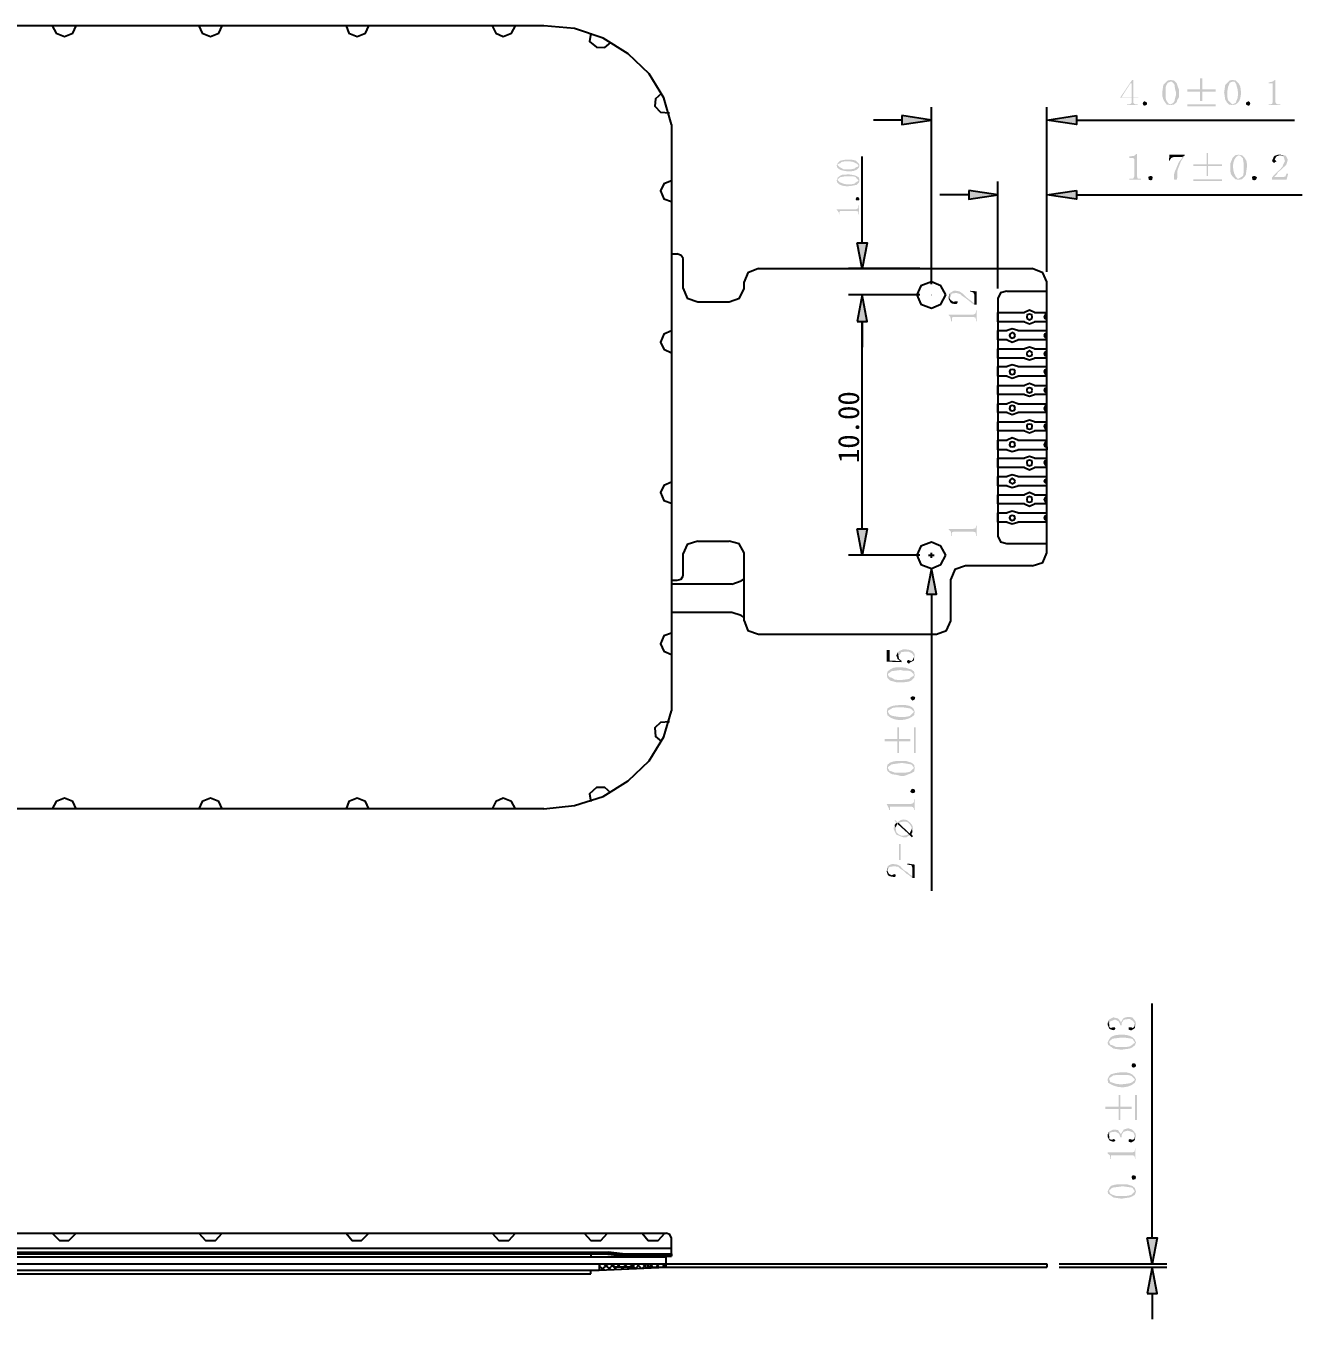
# Model space of a CAD drawing. Header units: millimetres. Extents: x 19 to 191, y 8 to 260.
# Drawn here: x 69.23 to 117.69, y 115.01 to 164.09 of the extents above; entities that cross this region are included whole.
import ezdxf

# ---------------------------------------------------------------- set-up
doc = ezdxf.new("R2010")
doc.units = ezdxf.units.MM
doc.layers.get('0').update_dxf_attribs({"linetype": 'CONTINUOUS'})

msp = doc.modelspace()

# ---------------------------------------------------------------- hatches: boundary and pattern name
for points in [[(111.273167, 162.037889), (111.230833, 162.037889), (110.786333, 161.381722), (110.786333, 161.360556), (111.209667, 161.360556), (111.209667, 161.170056), (111.167333, 161.127722), (111.103833, 161.106556), (111.040333, 161.106556), (111.040333, 161.085389), (111.4425, 161.085389), (111.4425, 161.106556), (111.379, 161.106556), (111.3155, 161.127722), (111.273167, 161.170056), (111.273167, 161.360556), (111.463667, 161.360556), (111.463667, 161.381722), (110.828667, 161.381722), (111.167333, 161.910889), (111.209667, 161.910889)], [(111.273167, 162.037889), (111.209667, 161.910889), (111.209667, 161.381722), (110.828667, 161.381722), (111.273167, 161.381722)], [(112.691333, 162.037889), (112.5855, 162.016722), (112.416167, 161.847389), (112.373833, 161.551056), (112.373833, 161.445222), (112.416167, 161.297056), (112.479667, 161.191222), (112.543167, 161.106556), (112.691333, 161.106556), (112.627833, 161.127722), (112.543167, 161.233556), (112.522, 161.275889), (112.500833, 161.381722), (112.500833, 161.762722), (112.543167, 161.868556), (112.5855, 161.932056), (112.691333, 161.974389), (112.818333, 162.016722)], [(112.818333, 162.016722), (112.691333, 161.974389), (112.733667, 161.974389), (112.8395, 161.868556), (112.8395, 161.847389), (112.860667, 161.699222), (112.903, 161.551056), (112.903, 161.487556), (112.860667, 161.339389), (112.8395, 161.233556), (112.797167, 161.170056), (112.691333, 161.106556), (112.543167, 161.106556), (112.691333, 161.085389), (112.818333, 161.106556), (112.924167, 161.191222), (112.945333, 161.275889), (113.008833, 161.381722), (113.008833, 161.678056), (112.9665, 161.783889), (112.924167, 161.910889)], [(113.897833, 162.101389), (113.813167, 162.101389), (113.813167, 161.678056), (113.326333, 161.678056), (113.326333, 161.593389), (113.813167, 161.593389), (113.813167, 161.233556), (113.897833, 161.233556), (113.897833, 161.593389), (114.405833, 161.593389), (114.405833, 161.678056), (113.897833, 161.678056)], [(115.040833, 162.037889), (114.935, 162.016722), (114.765667, 161.847389), (114.723333, 161.551056), (114.7445, 161.445222), (114.765667, 161.297056), (114.829167, 161.191222), (114.913833, 161.106556), (115.040833, 161.106556), (114.8715, 161.275889), (114.850333, 161.381722), (114.850333, 161.635722), (114.8715, 161.762722), (114.913833, 161.868556), (114.935, 161.932056), (115.040833, 161.974389), (115.167833, 162.016722)], [(115.167833, 162.016722), (115.040833, 161.974389), (115.1255, 161.974389), (115.189, 161.868556), (115.189, 161.847389), (115.231333, 161.699222), (115.2525, 161.551056), (115.2525, 161.487556), (115.231333, 161.339389), (115.189, 161.233556), (115.167833, 161.170056), (115.040833, 161.106556), (114.913833, 161.106556), (115.040833, 161.085389), (115.153651, 161.107097), (115.238791, 161.162482), (115.299267, 161.244077), (115.338093, 161.344416), (115.358282, 161.456033), (115.362848, 161.571462), (115.354805, 161.683236), (115.337167, 161.783889), (115.273667, 161.910889)], [(116.670667, 162.037889), (116.6495, 162.037889), (116.564833, 161.974389), (116.459, 161.953222), (116.416667, 161.953222), (116.416667, 161.910889), (116.564833, 161.910889), (116.564833, 161.191222), (116.543667, 161.127722), (116.459, 161.106556), (116.416667, 161.106556), (116.416667, 161.085389), (116.861167, 161.085389), (116.861167, 161.106556), (116.7765, 161.106556), (116.713, 161.127722), (116.670667, 161.191222)], [(111.6965, 161.064222), (111.654167, 161.085389), (111.633, 161.148889), (111.654167, 161.191222), (111.6965, 161.233556), (111.781167, 161.191222), (111.802333, 161.148889), (111.781167, 161.085389)], [(113.326333, 161.043056), (114.405833, 161.043056), (114.405833, 161.106553), (113.326333, 161.106553)], [(115.654667, 161.064222), (115.57, 161.085389), (115.548833, 161.148889), (115.57, 161.191222), (115.654667, 161.233556), (115.697, 161.191222), (115.718167, 161.148889), (115.697, 161.085389)], [(102.489, 160.683222), (102.489, 160.344556), (103.610833, 160.513889)], [(109.114167, 160.683222), (109.114167, 160.344556), (107.992333, 160.513889)], [(107.992333, 160.492722), (108.01351, 160.492722), (108.01351, 160.513899), (107.992333, 160.513899)], [(111.421333, 159.222722), (111.379, 159.222722), (111.3155, 159.159222), (111.167333, 159.138056), (111.125, 159.138056), (111.125, 159.074556), (111.273167, 159.074556), (111.3155, 159.032222), (111.3155, 158.376056), (111.273167, 158.291389), (111.125, 158.291389), (111.125, 158.249056), (111.5695, 158.249056), (111.5695, 158.291389), (111.4425, 158.291389), (111.421333, 158.376056)], [(113.2205, 159.201556), (112.649, 159.201556), (112.627833, 158.968722), (112.649, 158.968722), (112.7125, 159.074556), (112.818333, 159.116889), (113.135833, 159.116889), (113.2205, 159.159222)], [(113.2205, 159.159222), (113.135833, 159.116889), (113.114667, 159.053389), (113.008833, 158.926389), (112.945333, 158.778222), (112.903, 158.672389), (112.860667, 158.587722), (112.818333, 158.439556), (112.818333, 158.270222), (112.860667, 158.249056), (112.924167, 158.249056), (112.945333, 158.333722), (112.943454, 158.448219), (112.945383, 158.529563), (112.951752, 158.588559), (112.963193, 158.636009), (112.980339, 158.682714), (113.003823, 158.739477), (113.034277, 158.817102), (113.072333, 158.926389), (113.135833, 159.032222)], [(114.1095, 159.265056), (114.067167, 159.265056), (114.067167, 158.841722), (113.559167, 158.841722), (113.559167, 158.778222), (114.067167, 158.778222), (114.067167, 158.397222), (114.1095, 158.397222), (114.1095, 158.778222), (114.638667, 158.778222), (114.638667, 158.841722), (114.1095, 158.841722)], [(115.273667, 159.201556), (115.146667, 159.180389), (115.040833, 159.074556), (115.019667, 159.011056), (114.956167, 158.862889), (114.956167, 158.608889), (114.977333, 158.481889), (115.040833, 158.376056), (115.146667, 158.270222), (115.273667, 158.291389), (115.231333, 158.291389), (115.15917, 158.380318), (115.10554, 158.494291), (115.072242, 158.623958), (115.061074, 158.759966), (115.073834, 158.892965), (115.11232, 159.013602), (115.178332, 159.112527), (115.273667, 159.180389), (115.400667, 159.180389)], [(115.400667, 159.180389), (115.273667, 159.180389), (115.337167, 159.159222), (115.443, 159.053389), (115.443, 159.011056), (115.464167, 158.884056), (115.464167, 158.524222), (115.443, 158.397222), (115.3795, 158.354889), (115.273667, 158.291389), (115.146667, 158.270222), (115.273667, 158.249056), (115.400667, 158.270222), (115.5065, 158.376056), (115.548833, 158.439556), (115.57, 158.587722), (115.591167, 158.735889), (115.591167, 158.841722), (115.57, 158.968722), (115.5065, 159.074556)], [(116.84, 159.201556), (116.7765, 159.201556), (116.6495, 159.159222), (116.607167, 159.116889), (116.543667, 158.968722), (116.564833, 158.926389), (116.628333, 158.884056), (116.670667, 158.926389), (116.713, 158.947556), (116.670667, 158.989889), (116.6495, 159.032222), (116.713, 159.138056), (116.84, 159.180389), (116.988167, 159.180389)], [(116.988167, 159.180389), (116.84, 159.180389), (116.861167, 159.180389), (116.967, 159.138056), (116.988167, 159.116889), (117.0305, 158.968722), (117.0305, 158.947556), (116.967, 158.820556), (116.945833, 158.757056), (116.84, 158.630056), (116.734167, 158.545389), (116.628333, 158.439556), (116.543667, 158.333722), (116.607167, 158.354889), (116.628333, 158.354889), (116.734167, 158.460722), (116.755333, 158.524222), (116.861167, 158.608889), (116.988167, 158.735889), (117.0305, 158.757056), (117.094, 158.841722), (117.136333, 158.989889), (117.136333, 159.032222), (117.072833, 159.159222)], [(100.0125, 158.799389), (100.033667, 158.714722), (100.1395, 158.630056), (100.203, 158.608889), (100.308833, 158.587722), (100.435833, 158.566556), (100.541667, 158.566556), (100.668667, 158.587722), (100.7745, 158.630056), (100.859167, 158.714722), (100.838, 158.799389), (100.838, 158.757056), (100.732167, 158.714722), (100.689833, 158.672389), (100.584, 158.651222), (100.2665, 158.651222), (100.160667, 158.714722), (100.118333, 158.735889), (100.054833, 158.799389), (100.054833, 158.884056)], [(100.054833, 158.884056), (100.054833, 158.799389), (100.054833, 158.841722), (100.160667, 158.884056), (100.203, 158.926389), (100.308833, 158.947556), (100.5205, 158.947556), (100.6475, 158.926389), (100.7745, 158.862889), (100.838, 158.799389), (100.859167, 158.714722), (100.880333, 158.799389), (100.859167, 158.862889), (100.753333, 158.968722), (100.689833, 158.989889), (100.584, 159.011056), (100.351167, 159.011056), (100.224167, 158.989889), (100.1395, 158.968722)], [(100.0125, 158.227889), (100.033667, 158.143222), (100.111382, 158.079507), (100.197394, 158.037124), (100.289682, 158.012998), (100.386224, 158.004051), (100.484998, 158.00721), (100.583983, 158.019397), (100.681158, 158.037538), (100.7745, 158.058556), (100.859167, 158.143222), (100.838, 158.227889), (100.838, 158.206722), (100.732167, 158.143222), (100.689833, 158.100889), (100.584, 158.079722), (100.372333, 158.079722), (100.2665, 158.100889), (100.160667, 158.143222), (100.118333, 158.164389), (100.054833, 158.227889), (100.054833, 158.333722)], [(100.054833, 158.333722), (100.054833, 158.227889), (100.054833, 158.270222), (100.160667, 158.354889), (100.203, 158.354889), (100.308833, 158.376056), (100.6475, 158.376056), (100.732167, 158.354889), (100.7745, 158.291389), (100.838, 158.227889), (100.859167, 158.143222), (100.880333, 158.227889), (100.859167, 158.333722), (100.753333, 158.397222), (100.689833, 158.418389), (100.584, 158.439556), (100.435833, 158.460722), (100.351167, 158.439556), (100.224167, 158.439556), (100.1395, 158.397222)], [(111.9505, 158.227889), (111.865833, 158.249056), (111.844667, 158.333722), (111.865833, 158.376056), (111.9505, 158.397222), (111.992833, 158.376056), (112.014, 158.333722), (111.992833, 158.249056)], [(113.559167, 158.206722), (114.638667, 158.206722), (114.638667, 158.27022), (113.559167, 158.27022)], [(115.866333, 158.227889), (115.802833, 158.249056), (115.781667, 158.333722), (115.802833, 158.376056), (115.866333, 158.397222), (115.929833, 158.376056), (115.972167, 158.333722), (115.929833, 158.249056)], [(117.1575, 158.481889), (117.094, 158.481889), (117.051667, 158.376056), (116.967, 158.354889), (116.607167, 158.354889), (116.543667, 158.333722), (116.543667, 158.249056), (117.094, 158.249056)], [(100.880333, 157.508222), (100.859167, 157.465889), (100.753333, 157.465889), (100.732167, 157.508222), (100.753333, 157.571722), (100.795667, 157.592889), (100.859167, 157.571722)], [(105.029, 157.846889), (105.029, 157.508222), (106.129667, 157.677556)], [(109.114167, 157.846889), (109.114167, 157.508222), (107.992333, 157.677556)], [(107.992333, 157.656389), (108.01351, 157.656389), (108.01351, 157.677555), (107.992333, 157.677555)], [(100.0125, 157.127222), (100.0125, 157.106056), (100.054833, 157.063722), (100.097167, 157.000222), (100.097167, 156.936722), (100.118333, 156.936722), (100.118333, 157.021389), (100.1395, 157.063722), (100.753333, 157.063722), (100.838, 157.042556), (100.838, 156.936722), (100.859167, 156.936722), (100.859167, 157.275389), (100.838, 157.275389), (100.838, 157.169556), (100.753333, 157.127222)], [(100.795667, 155.857222), (101.176667, 155.857222), (100.986167, 154.883556)], [(103.610833, 154.862389), (103.631999, 154.862389), (103.631999, 154.883555), (103.610833, 154.883555)], [(107.992333, 154.354389), (108.01351, 154.354389), (108.01351, 154.375555), (107.992333, 154.375555)], [(107.992333, 154.354389), (108.01351, 154.354389), (108.01351, 154.375555), (107.992333, 154.375555)], [(107.992333, 154.354389), (108.01351, 154.354389), (108.01351, 154.375555), (107.992333, 154.375555)], [(100.795667, 152.872722), (101.176667, 152.872722), (100.986167, 153.888722)], [(100.795667, 152.872722), (101.176667, 152.872722), (100.986167, 153.888722)], [(100.986167, 153.867556), (101.007333, 153.867556), (101.007333, 153.888732), (100.986167, 153.888732)], [(100.986167, 153.867556), (101.007333, 153.867556), (101.007333, 153.888732), (100.986167, 153.888732)], [(103.610833, 153.867556), (103.631999, 153.867556), (103.631999, 153.888732), (103.610833, 153.888732)], [(103.610833, 153.867556), (103.631999, 153.867556), (103.631999, 153.888732), (103.610833, 153.888732)], [(103.610833, 153.867556), (103.631999, 153.867556), (103.631999, 153.888732), (103.610833, 153.888732)], [(104.267, 153.782889), (104.267, 153.719389), (104.3305, 153.592389), (104.394, 153.550056), (104.542167, 153.528889), (104.5845, 153.550056), (104.605667, 153.592389), (104.605667, 153.634722), (104.499833, 153.634722), (104.4575, 153.613556), (104.351667, 153.677056), (104.288167, 153.761722), (104.288167, 153.931056)], [(104.288167, 153.931056), (104.288167, 153.761722), (104.3305, 153.782889), (104.372833, 153.909889), (104.394, 153.931056), (104.542167, 153.952222), (104.563333, 153.952222), (104.7115, 153.909889), (104.775, 153.846389), (104.902, 153.761722), (105.113667, 153.592389), (105.134833, 153.571222), (105.240667, 153.507722), (105.240667, 153.571222), (105.2195, 153.571222), (105.0925, 153.677056), (105.029, 153.719389), (104.923167, 153.804056), (104.796167, 153.931056), (104.669167, 154.015722), (104.542167, 154.036889), (104.4575, 154.036889), (104.351667, 153.973389)], [(105.071333, 154.036889), (105.071333, 154.015722), (105.198333, 153.973389), (105.240667, 153.888722), (105.240667, 153.507722), (105.325333, 153.507722), (105.325333, 154.015722)], [(106.129667, 153.719389), (106.150833, 153.719389), (106.150833, 153.740555), (106.129667, 153.740555)], [(104.267, 153.126722), (104.267, 153.105556), (104.3305, 153.042056), (104.351667, 152.936222), (104.351667, 152.872722), (104.394, 152.872722), (104.394, 153.020889), (104.4575, 153.042056), (105.198333, 153.042056), (105.283, 153.020889), (105.304167, 152.936222), (105.304167, 152.872722), (105.325333, 152.872722), (105.325333, 153.296056), (105.304167, 153.296056), (105.304167, 153.232556), (105.283, 153.169056), (105.198333, 153.126722)], [(100.795667, 144.998722), (101.176667, 144.998722), (100.986167, 144.003889)], [(104.267, 144.998722), (104.267, 144.977556), (104.351667, 144.892889), (104.372833, 144.787056), (104.372833, 144.723556), (104.394, 144.723556), (104.394, 144.871722), (104.4575, 144.892889), (105.198333, 144.892889), (105.283, 144.871722), (105.304167, 144.787056), (105.304167, 144.723556), (105.325333, 144.723556), (105.325333, 145.125722), (105.304167, 145.125722), (105.304167, 145.083389), (105.283, 145.019889), (105.198333, 144.998722)], [(103.610833, 144.469556), (103.631999, 144.469556), (103.631999, 144.490722), (103.610833, 144.490722)], [(103.610833, 143.982722), (103.631999, 143.982722), (103.631999, 144.003888), (103.610833, 144.003888)], [(103.420333, 142.522222), (103.801333, 142.522222), (103.610833, 143.495889)], [(103.610833, 143.474722), (103.631999, 143.474722), (103.631999, 143.495888), (103.610833, 143.495888)], [(101.9175, 140.405556), (101.9175, 139.961056), (102.467833, 139.939889), (102.4255, 139.982222), (102.023333, 140.003389), (102.023333, 140.405556)], [(102.340833, 140.320889), (102.362, 140.172722), (102.362, 140.193889), (102.446667, 140.278556), (102.467833, 140.320889), (102.637167, 140.342056), (102.743, 140.342056), (102.87, 140.278556), (102.891167, 140.257389), (102.954667, 140.151556), (102.954667, 140.024556), (102.975833, 140.151556), (102.975833, 140.257389), (102.891167, 140.363222), (102.785333, 140.405556), (102.637167, 140.426722), (102.531333, 140.426722), (102.383167, 140.363222)], [(102.277333, 140.193889), (102.319667, 140.088056), (102.319667, 140.066889), (102.4255, 139.982222), (102.467833, 139.939889), (102.489, 139.982222), (102.383167, 140.066889), (102.362, 140.172722), (102.340833, 140.320889)], [(102.6795, 139.961056), (102.700667, 139.918722), (102.764167, 139.876389), (102.785333, 139.918722), (102.912333, 139.982222), (102.954667, 140.024556), (102.954667, 140.151556), (102.912333, 140.045722), (102.848833, 139.982222), (102.785333, 140.003389), (102.743, 140.024556), (102.700667, 140.003389)], [(101.9175, 139.453056), (101.938667, 139.347222), (102.0445, 139.241389), (102.129167, 139.220222), (102.277333, 139.177889), (102.573667, 139.177889), (102.743, 139.199056), (102.848833, 139.241389), (102.954667, 139.347222), (102.954667, 139.453056), (102.912333, 139.410722), (102.8065, 139.347222), (102.764167, 139.304889), (102.637167, 139.283722), (102.446667, 139.262556), (102.362, 139.262556), (102.213833, 139.283722), (102.108, 139.347222), (102.023333, 139.368389), (101.959833, 139.453056), (101.938667, 139.580056)], [(101.938667, 139.580056), (101.959833, 139.453056), (101.959833, 139.495389), (102.108, 139.601222), (102.129167, 139.601222), (102.277333, 139.622389), (102.446667, 139.643556), (102.531333, 139.622389), (102.6795, 139.622389), (102.8065, 139.601222), (102.87, 139.558889), (102.954667, 139.453056), (102.954667, 139.347222), (102.975833, 139.453056), (102.954667, 139.580056), (102.848833, 139.664722), (102.764167, 139.685889), (102.637167, 139.728222), (102.446667, 139.749389), (102.319667, 139.749389), (102.1715, 139.728222), (102.0445, 139.664722)], [(102.997, 138.585222), (102.975833, 138.521722), (102.891167, 138.479389), (102.848833, 138.521722), (102.8065, 138.585222), (102.848833, 138.627556), (102.891167, 138.648722), (102.975833, 138.627556)], [(101.9175, 138.056056), (101.938667, 137.929056), (102.043311, 137.845683), (102.16682, 137.78747), (102.302955, 137.753748), (102.445476, 137.743847), (102.588146, 137.757097), (102.724727, 137.792828), (102.84898, 137.850371), (102.954667, 137.929056), (102.954667, 138.056056), (102.8065, 137.907889), (102.764167, 137.886722), (102.637167, 137.865556), (102.362, 137.865556), (102.213833, 137.886722), (102.108, 137.907889), (102.023333, 137.950222), (101.959833, 138.056056), (101.938667, 138.183056)], [(101.938667, 138.183056), (101.959833, 138.056056), (101.959833, 138.098389), (102.108, 138.183056), (102.129167, 138.204222), (102.277333, 138.225389), (102.531333, 138.225389), (102.6795, 138.204222), (102.8065, 138.183056), (102.87, 138.140722), (102.954667, 138.056056), (102.954667, 137.929056), (102.975833, 138.056056), (102.939463, 138.164481), (102.865783, 138.23918), (102.76428, 138.285685), (102.644443, 138.309526), (102.515758, 138.316236), (102.387714, 138.311345), (102.269799, 138.300386), (102.1715, 138.288889), (102.0445, 138.246556)], [(101.832833, 137.018889), (101.832833, 136.934222), (102.319667, 136.934222), (102.319667, 136.489722), (102.383167, 136.489722), (102.383167, 136.934222), (102.8065, 136.934222), (102.8065, 137.018889), (102.383167, 137.018889), (102.383167, 137.463389), (102.319667, 137.463389), (102.319667, 137.018889)], [(102.954667, 136.489722), (103.018175, 136.489722), (103.018175, 137.463392), (102.954667, 137.463392)], [(101.9175, 135.918222), (101.938667, 135.812389), (102.0445, 135.727722), (102.129167, 135.685389), (102.277333, 135.664222), (102.446667, 135.621889), (102.573667, 135.621889), (102.743, 135.685389), (102.848833, 135.727722), (102.954667, 135.791222), (102.954667, 135.918222), (102.912333, 135.897056), (102.8065, 135.791222), (102.764167, 135.770056), (102.637167, 135.748889), (102.213833, 135.748889), (102.108, 135.791222), (102.023333, 135.812389), (101.959833, 135.918222), (101.938667, 136.045222)], [(101.938667, 136.045222), (101.959833, 135.918222), (101.959833, 135.960556), (102.108, 136.066389), (102.129167, 136.066389), (102.277333, 136.087556), (102.446667, 136.108722), (102.531333, 136.108722), (102.6795, 136.087556), (102.8065, 136.066389), (102.87, 136.045222), (102.954667, 135.918222), (102.954667, 135.791222), (102.975833, 135.918222), (102.954667, 136.045222), (102.848833, 136.129889), (102.764167, 136.151056), (102.637167, 136.193389), (102.319667, 136.193389), (102.1715, 136.172222), (102.0445, 136.129889)], [(102.997, 135.029222), (102.975833, 134.986889), (102.891167, 134.965722), (102.848833, 134.986889), (102.8065, 135.029222), (102.848833, 135.113889), (102.891167, 135.135056), (102.975833, 135.113889)], [(101.9175, 134.563556), (101.9175, 134.542389), (101.959833, 134.457722), (102.002167, 134.373056), (102.002167, 134.330722), (102.0445, 134.330722), (102.0445, 134.457722), (102.848833, 134.457722), (102.912333, 134.436556), (102.954667, 134.373056), (102.954667, 134.330722), (102.975833, 134.330722), (102.975833, 134.732889), (102.954667, 134.732889), (102.954667, 134.648222), (102.912333, 134.584722), (102.848833, 134.563556)], [(102.1715, 133.632222), (102.213833, 133.526389), (102.277333, 133.399389), (102.4255, 133.335889), (102.5525, 133.293556), (102.658333, 133.293556), (102.785333, 133.378222), (102.743, 133.420556), (102.6795, 133.378222), (102.5525, 133.357056), (102.467833, 133.357056), (102.340833, 133.420556), (102.277333, 133.484056), (102.256167, 133.632222), (102.213833, 133.759222)], [(102.213833, 133.928556), (102.277333, 133.843889), (102.319667, 133.801556), (102.362, 133.843889), (102.457637, 133.870591), (102.54104, 133.886321), (102.613737, 133.888971), (102.677251, 133.876433), (102.733109, 133.846597), (102.782836, 133.797355), (102.827958, 133.7266), (102.87, 133.632222), (102.891167, 133.484056), (102.912333, 133.632222), (102.891167, 133.738056), (102.8065, 133.843889), (102.6795, 133.949722), (102.5525, 133.970889), (102.446667, 133.949722), (102.319667, 133.865056), (102.235, 133.949722)], [(102.213833, 133.759222), (102.256167, 133.632222), (102.256167, 133.674556), (102.319667, 133.801556), (102.277333, 133.843889)], [(102.319667, 133.801556), (102.743, 133.420556), (102.785333, 133.378222), (102.848833, 133.420556), (102.891167, 133.484056), (102.87, 133.632222), (102.848833, 133.568722), (102.785333, 133.441722), (102.362, 133.843889)], [(102.383167, 132.425722), (102.446664, 132.425722), (102.446664, 133.039552), (102.383167, 133.039552)], [(102.785333, 133.378222), (102.87, 133.293556), (102.912333, 133.335889), (102.848833, 133.420556)], [(101.9175, 132.023556), (101.9175, 131.981222), (101.959833, 131.854222), (102.0445, 131.811889), (102.1715, 131.790722), (102.235, 131.790722), (102.256167, 131.854222), (102.256167, 131.875389), (102.213833, 131.896556), (102.150333, 131.875389), (102.108, 131.854222), (102.002167, 131.896556), (101.938667, 132.023556), (101.938667, 132.171722)], [(101.938667, 132.171722), (101.938667, 132.023556), (101.938667, 132.044722), (102.023333, 132.171722), (102.0445, 132.171722), (102.1715, 132.192889), (102.213833, 132.192889), (102.362, 132.171722), (102.4255, 132.108222), (102.5525, 132.023556), (102.658333, 131.917722), (102.764167, 131.854222), (102.785333, 131.833056), (102.891167, 131.748389), (102.891167, 131.811889), (102.87, 131.833056), (102.743, 131.917722), (102.6795, 131.981222), (102.573667, 132.044722), (102.446667, 132.171722), (102.446667, 132.192889), (102.319667, 132.256389), (102.1715, 132.277556), (102.108, 132.277556), (102.002167, 132.235222)], [(102.700667, 132.298722), (102.700667, 132.256389), (102.848833, 132.235222), (102.891167, 132.129389), (102.891167, 131.748389), (102.975833, 131.748389), (102.975833, 132.256389)], [(110.2995, 126.202722), (110.2995, 126.181556), (110.363, 126.033389), (110.384167, 126.012222), (110.511167, 125.969889), (110.574667, 125.991056), (110.595833, 126.033389), (110.574667, 126.075722), (110.49, 126.075722), (110.4265, 126.054556), (110.363, 126.096889), (110.363, 126.181556), (110.320667, 126.329722)], [(110.320667, 126.329722), (110.363, 126.181556), (110.363, 126.202722), (110.405333, 126.308556), (110.574667, 126.372056), (110.595833, 126.372056), (110.722833, 126.308556), (110.744, 126.266222), (110.786333, 126.160389), (110.828667, 126.160389), (110.828667, 126.245056), (110.892167, 126.329722), (110.913333, 126.372056), (111.0615, 126.393222), (111.146167, 126.393222), (111.252, 126.329722), (111.273167, 126.308556), (111.336667, 126.202722), (111.336667, 126.054556), (111.379, 126.202722), (111.357833, 126.308556), (111.273167, 126.414389), (111.230833, 126.456722), (111.103833, 126.477889), (111.0615, 126.477889), (110.913333, 126.435556), (110.892167, 126.414389), (110.8075, 126.266222), (110.786333, 126.308556), (110.701667, 126.414389), (110.532333, 126.456722), (110.511167, 126.456722), (110.384167, 126.393222)], [(111.103833, 126.033389), (111.103833, 125.991056), (111.167333, 125.969889), (111.209667, 125.969889), (111.3155, 126.033389), (111.336667, 126.054556), (111.336667, 126.202722), (111.3155, 126.096889), (111.252, 126.054556), (111.209667, 126.075722), (111.103833, 126.075722)], [(110.363, 125.631222), (110.363, 125.504222), (110.363, 125.546556), (110.49, 125.652389), (110.511167, 125.652389), (110.6805, 125.673556), (110.828667, 125.694722), (110.913333, 125.694722), (111.209667, 125.652389), (111.252, 125.631222), (111.336667, 125.504222), (111.336667, 125.398389), (111.379, 125.504222), (111.332603, 125.6137), (111.257788, 125.694507), (111.161029, 125.750254), (111.0488, 125.784548), (110.927575, 125.801), (110.803829, 125.803218), (110.684035, 125.794811), (110.574667, 125.779389), (110.4265, 125.715889)], [(110.2995, 125.504222), (110.320667, 125.419556), (110.468833, 125.313722), (110.532333, 125.271389), (110.828667, 125.229056), (110.955667, 125.250222), (111.125, 125.271389), (111.230833, 125.313722), (111.336667, 125.398389), (111.336667, 125.504222), (111.3155, 125.483056), (111.209667, 125.398389), (111.146167, 125.356056), (111.019167, 125.334889), (110.617, 125.334889), (110.49, 125.398389), (110.405333, 125.419556), (110.363, 125.504222), (110.363, 125.631222)], [(111.379, 124.636389), (111.357833, 124.572889), (111.273167, 124.551722), (111.230833, 124.572889), (111.209667, 124.636389), (111.230833, 124.699889), (111.273167, 124.721056), (111.357833, 124.699889)], [(110.2995, 124.107222), (110.320667, 123.980222), (110.436713, 123.909669), (110.563306, 123.855802), (110.696737, 123.820356), (110.833297, 123.805068), (110.969278, 123.811674), (111.100973, 123.841911), (111.224671, 123.897515), (111.336667, 123.980222), (111.336667, 124.107222), (111.3155, 124.064889), (111.209667, 123.980222), (111.146167, 123.959056), (111.019167, 123.937889), (110.828667, 123.916722), (110.786333, 123.916722), (110.617, 123.937889), (110.49, 123.980222), (110.405333, 124.001389), (110.363, 124.107222), (110.363, 124.234222)], [(110.363, 124.234222), (110.363, 124.107222), (110.363, 124.149556), (110.49, 124.234222), (110.511167, 124.255389), (110.6805, 124.276556), (111.0615, 124.276556), (111.209667, 124.234222), (111.336667, 124.107222), (111.336667, 123.980222), (111.379, 124.107222), (111.321736, 124.212884), (111.241764, 124.288611), (111.144255, 124.338433), (111.03438, 124.366382), (110.917312, 124.376487), (110.798223, 124.372781), (110.682284, 124.359294), (110.574667, 124.340056), (110.4265, 124.297722)], [(110.214833, 123.070056), (110.214833, 122.985389), (110.722833, 122.985389), (110.722833, 122.562056), (110.786333, 122.562056), (110.786333, 122.985389), (111.209667, 122.985389), (111.209667, 123.070056), (110.786333, 123.070056), (110.786333, 123.514556), (110.722833, 123.514556), (110.722833, 123.070056)], [(111.336667, 122.562056), (111.42133, 122.562056), (111.42133, 123.514559), (111.336667, 123.514559)], [(110.320667, 122.096389), (110.363, 121.948222), (110.363, 121.969389), (110.405333, 122.096389), (110.574667, 122.117556), (110.595833, 122.117556), (110.722833, 122.054056), (110.744, 122.032889), (110.786333, 121.905889), (110.828667, 121.905889), (110.828667, 121.990556), (110.892167, 122.096389), (110.913333, 122.117556), (111.0615, 122.159889), (111.146167, 122.138722), (111.252, 122.096389), (111.273167, 122.096389), (111.336667, 121.948222), (111.336667, 121.821222), (111.379, 121.948222), (111.357833, 122.054056), (111.273167, 122.159889), (111.230833, 122.202222), (111.103833, 122.244556), (111.0615, 122.244556), (110.913333, 122.202222), (110.892167, 122.159889), (110.8075, 122.032889), (110.786333, 122.054056), (110.701667, 122.159889), (110.701667, 122.181056), (110.532333, 122.202222), (110.511167, 122.202222), (110.384167, 122.138722)], [(110.2995, 121.969389), (110.2995, 121.927056), (110.363, 121.800056), (110.384167, 121.778889), (110.511167, 121.736556), (110.574667, 121.757722), (110.595833, 121.778889), (110.574667, 121.821222), (110.532333, 121.842389), (110.49, 121.821222), (110.4265, 121.821222), (110.363, 121.842389), (110.363, 121.948222), (110.320667, 122.096389)], [(111.103833, 121.778889), (111.103833, 121.736556), (111.167333, 121.715389), (111.209667, 121.715389), (111.3155, 121.778889), (111.336667, 121.821222), (111.336667, 121.948222), (111.3155, 121.842389), (111.252, 121.821222), (111.209667, 121.821222), (111.146167, 121.842389), (111.103833, 121.821222)], [(110.2995, 121.334389), (110.2995, 121.292056), (110.384167, 121.228556), (110.405333, 121.143889), (110.405333, 121.080389), (110.4265, 121.080389), (110.4265, 121.228556), (111.230833, 121.228556), (111.3155, 121.207389), (111.336667, 121.143889), (111.336667, 121.080389), (111.357833, 121.080389), (111.357833, 121.482556), (111.336667, 121.482556), (111.336667, 121.419056), (111.3155, 121.355556), (111.230833, 121.334389)], [(111.379, 120.403056), (111.357833, 120.318389), (111.273167, 120.297222), (111.230833, 120.318389), (111.209667, 120.403056), (111.230833, 120.445389), (111.273167, 120.466556), (111.357833, 120.445389)], [(110.2995, 119.852722), (110.320667, 119.768056), (110.468833, 119.662222), (110.532333, 119.619889), (110.828667, 119.577556), (110.955667, 119.598722), (111.125, 119.619889), (111.230833, 119.662222), (111.336667, 119.725722), (111.336667, 119.852722), (111.209667, 119.725722), (111.146167, 119.704556), (111.019167, 119.683389), (110.617, 119.683389), (110.49, 119.725722), (110.405333, 119.768056), (110.363, 119.852722), (110.363, 119.979722)], [(110.363, 119.979722), (110.363, 119.852722), (110.363, 119.895056), (110.49, 120.000889), (110.511167, 120.000889), (110.6805, 120.022056), (110.828667, 120.043222), (110.913333, 120.043222), (111.209667, 120.000889), (111.252, 119.979722), (111.336667, 119.852722), (111.336667, 119.725722), (111.379, 119.852722), (111.336667, 119.979722), (111.230833, 120.064389), (111.146167, 120.085556), (111.019167, 120.127889), (110.722833, 120.127889), (110.574667, 120.106722), (110.4265, 120.064389)], [(111.802333, 118.095889), (112.183333, 118.095889), (111.992833, 117.101056)], [(107.992333, 117.079889), (108.01351, 117.079889), (108.01351, 117.101055), (107.992333, 117.101055)], [(107.992333, 116.952889), (108.01351, 116.952889), (108.01351, 116.974055), (107.992333, 116.974055)], [(111.802333, 115.979222), (112.183333, 115.979222), (111.992833, 116.974056)], [(111.992833, 117.079889), (112.013999, 117.079889), (112.013999, 117.101055), (111.992833, 117.101055)]]:
    msp.add_hatch(color=7).paths.add_polyline_path(points)
at = {"true_color": 0xffff00}
for points in [[(106.129667, 153.190222), (106.150833, 153.190222), (106.150833, 153.211388), (106.129667, 153.211388)], [(107.992333, 147.983222), (108.01351, 147.983222), (108.01351, 148.004388), (107.992333, 148.004388)]]:
    msp.add_hatch(color=2, dxfattribs=at).paths.add_polyline_path(points)
at = {"true_color": 0xff7e00}
for points in [[(106.129667, 151.814389), (106.150833, 151.814389), (106.150833, 151.835555), (106.129667, 151.835555)], [(106.129667, 150.417389), (106.150833, 150.417389), (106.150833, 150.438555), (106.129667, 150.438555)], [(106.129667, 149.041556), (106.150833, 149.041556), (106.150833, 149.062722), (106.129667, 149.062722)], [(106.129667, 147.665722), (106.150833, 147.665722), (106.150833, 147.686888), (106.129667, 147.686888)], [(106.129667, 146.268722), (106.150833, 146.268722), (106.150833, 146.289888), (106.129667, 146.289888)]]:
    msp.add_hatch(color=30, dxfattribs=at).paths.add_polyline_path(points)

# ---------------------------------------------------------------- linework, layer by layer
at = {"color": 7}
for points in [[(88.9, 164.091056), (58.017833, 164.091056)], [(70.231, 164.091056), (70.379167, 163.815889), (70.696667, 163.688889), (71.014167, 163.815889), (71.141167, 164.091056)], [(75.797833, 164.091056), (75.924833, 163.815889), (76.242333, 163.688889), (76.559833, 163.815889), (76.686833, 164.091056)], [(81.385833, 164.091056), (81.491667, 163.815889), (81.809167, 163.688889), (82.126667, 163.815889), (82.253667, 164.091056)], [(86.9315, 164.091056), (87.079667, 163.815889), (87.354833, 163.688889), (87.672333, 163.815889), (87.8205, 164.091056)], [(93.747167, 160.344556), (93.450833, 161.360556), (92.9005, 162.270722), (92.096167, 163.032722), (91.143667, 163.625389), (90.064167, 163.985222), (88.9, 164.091056)], [(90.678, 163.815889), (90.635667, 163.498389), (90.889667, 163.286722), (91.207167, 163.265556), (91.44, 163.456056)], [(93.366167, 161.529889), (93.133333, 161.318222), (93.112167, 161.043056), (93.323833, 160.810222), (93.6625, 160.789056)], [(103.610833, 154.290889), (103.610833, 161.000722)], [(107.992333, 154.756556), (107.992333, 161.000722)], [(102.489, 160.513889), (101.4095, 160.513889)], [(109.114167, 160.513889), (117.390333, 160.513889)], [(93.747167, 160.344556), (93.747167, 138.098389)], [(100.986167, 155.857222), (100.986167, 159.138056)], [(93.747167, 158.206722), (93.450833, 158.100889), (93.323833, 157.825722), (93.450833, 157.529389), (93.747167, 157.423556)], [(106.129667, 154.121556), (106.129667, 158.185556)], [(107.992333, 154.756556), (107.992333, 158.185556)], [(105.029, 157.677556), (103.928333, 157.677556)], [(109.114167, 157.677556), (117.686667, 157.677556)], [(103.166333, 154.883556), (100.457, 154.883556)], [(103.166333, 153.888722), (100.457, 153.888722)], [(103.166333, 153.888722), (100.457, 153.888722)], [(100.986167, 144.998722), (100.986167, 152.872722)], [(100.986167, 152.872722), (100.986167, 151.899056)], [(93.747167, 152.512889), (93.450833, 152.385889), (93.323833, 152.089556), (93.450833, 151.814389), (93.747167, 151.687389)], [(93.747167, 146.776722), (93.450833, 146.649722), (93.323833, 146.374556), (93.450833, 146.078222), (93.747167, 145.972389)], [(103.166333, 144.003889), (100.457, 144.003889)], [(103.505, 144.003889), (103.716667, 144.003889)], [(103.610833, 143.898056), (103.610833, 144.088556)], [(103.610833, 142.522222), (103.610833, 131.261556)], [(93.747167, 141.040556), (93.450833, 140.934722), (93.323833, 140.638389), (93.450833, 140.363222), (93.747167, 140.236222)], [(88.9, 134.373056), (90.064167, 134.500056), (91.143667, 134.838722), (92.096167, 135.431389), (92.9005, 136.193389), (93.450833, 137.103556), (93.747167, 138.098389)], [(93.6625, 137.675056), (93.323833, 137.653889), (93.112167, 137.442222), (93.133333, 137.124722), (93.366167, 136.934222)], [(91.44, 134.986889), (91.207167, 135.177389), (90.889667, 135.177389), (90.635667, 134.944556), (90.678, 134.648222)], [(71.141167, 134.373056), (71.014167, 134.648222), (70.696667, 134.775222), (70.379167, 134.648222), (70.231, 134.373056)], [(76.686833, 134.373056), (76.559833, 134.648222), (76.242333, 134.775222), (75.924833, 134.648222), (75.797833, 134.373056)], [(82.253667, 134.373056), (82.126667, 134.648222), (81.809167, 134.775222), (81.491667, 134.648222), (81.385833, 134.373056)], [(87.8205, 134.373056), (87.672333, 134.648222), (87.354833, 134.775222), (87.079667, 134.648222), (86.9315, 134.373056)], [(88.9, 134.373056), (58.017833, 134.373056)], [(111.992833, 118.095889), (111.992833, 126.985889)], [(52.810833, 118.265222), (93.5355, 118.265222)], [(70.231, 118.265222), (70.506167, 117.990056), (70.866, 117.990056), (71.141167, 118.265222)], [(75.797833, 118.265222), (76.051833, 117.990056), (76.432833, 117.990056), (76.686833, 118.265222)], [(81.385833, 118.265222), (81.618667, 117.990056), (81.9785, 117.990056), (82.253667, 118.265222)], [(86.9315, 118.265222), (87.1855, 117.990056), (87.5665, 117.990056), (87.8205, 118.265222)], [(90.424, 118.265222), (90.678, 117.990056), (91.059, 117.990056), (91.313, 118.265222)], [(92.625333, 118.265222), (92.858167, 117.990056), (93.239167, 117.990056), (93.493167, 118.265222)], [(93.747167, 118.074722), (93.683667, 118.222889), (93.5355, 118.265222)], [(93.747167, 117.693722), (93.747167, 118.074722)], [(52.599167, 117.693722), (93.747167, 117.693722)], [(52.599167, 117.545556), (91.334167, 117.545556)], [(52.599167, 117.482056), (91.313, 117.482056)], [(91.8845, 117.439722), (91.313, 117.482056)], [(91.8845, 117.482056), (91.334167, 117.545556)], [(91.8845, 117.397389), (91.334167, 117.460889), (91.334167, 117.482056)], [(91.8845, 117.482056), (93.747167, 117.482056)], [(91.8845, 117.439722), (93.747167, 117.439722), (93.747167, 117.397389)], [(91.8845, 117.397389), (93.747167, 117.397389)], [(93.747167, 117.482056), (93.747167, 117.693722)], [(93.747167, 117.482056), (93.747167, 117.439722)], [(91.059, 117.101056), (90.9955, 117.016389)], [(91.207167, 116.868222), (90.9955, 117.016389)], [(90.9955, 116.868222), (93.5355, 116.974056)], [(91.334167, 117.101056), (91.059, 116.868222)], [(91.44, 116.889389), (91.164833, 117.101056)], [(91.567, 117.101056), (91.313, 116.868222)], [(91.651667, 116.889389), (91.418833, 117.101056)], [(91.545833, 117.101056), (91.545833, 116.995222), (92.307833, 116.995222), (92.307833, 117.101056)], [(91.799833, 117.101056), (91.567, 116.889389)], [(91.8845, 116.910556), (91.672833, 117.101056)], [(92.075, 117.101056), (91.842167, 116.889389)], [(92.117333, 116.910556), (91.905667, 117.101056)], [(92.307833, 117.101056), (92.096167, 116.910556)], [(92.371333, 116.931722), (92.159667, 117.101056)], [(92.540667, 117.101056), (92.371333, 116.931722)], [(92.604167, 116.931722), (92.413667, 117.101056)], [(92.815833, 117.101056), (92.625333, 116.931722)], [(92.837, 116.931722), (92.6465, 117.101056)], [(93.048667, 117.101056), (92.858167, 116.952889)], [(93.069833, 116.952889), (92.9005, 117.101056)], [(93.2815, 117.101056), (93.133333, 116.952889)], [(93.2815, 116.952889), (93.1545, 117.101056)], [(93.5355, 116.974056), (93.387333, 117.101056)], [(93.5355, 117.079889), (93.387333, 116.974056)], [(108.458, 117.101056), (112.543167, 117.101056)], [(108.458, 116.974056), (112.543167, 116.974056)], [(111.992833, 115.979222), (111.992833, 115.005556)]]:
    msp.add_lwpolyline(points, dxfattribs=at)
for points in [[(102.489, 160.683222), (102.489, 160.344556), (103.610833, 160.513889)], [(109.114167, 160.683222), (109.114167, 160.344556), (107.992333, 160.513889)], [(105.029, 157.846889), (105.029, 157.508222), (106.129667, 157.677556)], [(109.114167, 157.846889), (109.114167, 157.508222), (107.992333, 157.677556)], [(100.795667, 155.857222), (101.176667, 155.857222), (100.986167, 154.883556)], [(100.795667, 152.872722), (101.176667, 152.872722), (100.986167, 153.888722)], [(100.795667, 152.872722), (101.176667, 152.872722), (100.986167, 153.888722)], [(100.795667, 144.998722), (101.176667, 144.998722), (100.986167, 144.003889)], [(103.420333, 142.522222), (103.801333, 142.522222), (103.610833, 143.495889)], [(111.802333, 118.095889), (112.183333, 118.095889), (111.992833, 117.101056)], [(111.802333, 115.979222), (112.183333, 115.979222), (111.992833, 116.974056)]]:
    msp.add_lwpolyline(points, close=True, dxfattribs=at)
at = {"color": 30, "true_color": 0xff7e00}
for points in [[(93.747167, 155.433889), (93.958833, 155.433889)], [(94.191667, 155.264556), (94.107, 155.370389), (93.958833, 155.433889)], [(94.191667, 154.121556), (94.191667, 155.264556)], [(97.049167, 154.883556), (96.647, 154.714222), (96.498833, 154.375556)], [(97.049167, 154.883556), (107.442, 154.883556)], [(107.992333, 154.375556), (107.844167, 154.714222), (107.442, 154.883556)], [(96.498833, 154.121556), (96.498833, 154.375556)], [(107.992333, 144.088556), (107.992333, 154.375556)], [(94.191667, 154.121556), (94.339833, 153.761722), (94.742, 153.613556)], [(94.742, 153.613556), (95.927333, 153.613556), (96.3295, 153.761722), (96.498833, 154.121556)], [(106.468333, 154.015722), (106.2355, 153.952222), (106.129667, 153.740556)], [(106.129667, 153.740556), (106.129667, 144.723556)], [(106.468333, 154.015722), (107.992333, 154.015722)], [(106.468333, 154.015722), (107.992333, 154.015722)], [(106.468333, 154.015722), (107.992333, 154.015722)], [(106.468333, 154.015722), (107.992333, 154.015722)], [(94.742, 144.533056), (94.339833, 144.406056), (94.191667, 144.067389)], [(94.742, 144.533056), (95.927333, 144.533056)], [(96.498833, 144.088556), (96.308333, 144.427222), (95.927333, 144.533056)], [(106.129667, 144.723556), (106.2355, 144.511889), (106.468333, 144.448389)], [(106.468333, 144.448389), (107.992333, 144.448389)], [(106.468333, 144.448389), (107.992333, 144.448389)], [(94.191667, 143.220722), (94.191667, 144.067389)], [(96.498833, 141.506222), (96.498833, 144.088556)], [(107.442, 143.601722), (107.844167, 143.728722), (107.992333, 144.088556)], [(104.902, 143.601722), (104.499833, 143.453556), (104.351667, 143.093722)], [(107.442, 143.601722), (104.902, 143.601722)], [(93.747167, 143.051389), (93.958833, 143.051389)], [(93.958833, 143.051389), (94.107, 143.093722), (94.191667, 143.220722)], [(104.351667, 141.506222), (104.351667, 143.093722)], [(96.498833, 141.506222), (96.647, 141.146389), (97.049167, 140.998222), (103.801333, 140.998222)], [(103.801333, 140.998222), (104.182333, 141.146389), (104.351667, 141.506222)], [(92.858167, 117.101056), (107.992333, 117.101056)], [(92.858167, 116.974056), (92.858167, 117.101056)], [(92.858167, 116.974056), (107.992333, 116.974056)], [(93.5355, 116.974056), (93.5355, 117.101056)], [(107.992333, 117.101056), (107.992333, 116.974056)]]:
    msp.add_lwpolyline(points, dxfattribs=at)
for points in [[(104.161167, 153.888722), (103.970667, 154.227389), (103.610833, 154.375556), (103.208667, 154.227389), (103.0605, 153.888722), (103.208667, 153.528889), (103.610833, 153.380722), (103.970667, 153.528889)], [(104.161167, 144.003889), (103.970667, 144.342556), (103.610833, 144.490722), (103.208667, 144.342556), (103.0605, 144.003889), (103.208667, 143.644056), (103.610833, 143.495889), (103.970667, 143.644056)]]:
    msp.add_lwpolyline(points, close=True, dxfattribs=at)
at = {"color": 2, "true_color": 0xffff00}
for points in [[(106.129667, 153.211389), (107.145667, 153.211389)], [(106.129667, 152.851556), (106.129667, 153.211389)], [(107.526667, 153.211389), (107.336167, 153.296056), (107.145667, 153.211389)], [(107.526667, 153.211389), (107.992333, 153.211389)], [(107.992333, 153.147889), (107.928833, 153.126722), (107.8865, 153.042056), (107.928833, 152.978556), (107.992333, 152.936222)], [(107.145667, 152.851556), (106.129667, 152.851556)], [(107.145667, 152.851556), (107.336167, 152.788056), (107.526667, 152.851556)], [(107.992333, 152.851556), (107.526667, 152.851556)], [(106.129667, 152.534056), (106.4895, 152.534056)], [(106.129667, 152.174222), (106.129667, 152.534056)], [(106.4895, 152.174222), (106.129667, 152.174222)], [(106.891667, 152.534056), (106.68, 152.597556), (106.4895, 152.534056)], [(106.4895, 152.174222), (106.68, 152.089556), (106.891667, 152.174222)], [(106.891667, 152.534056), (107.992333, 152.534056)], [(107.992333, 152.174222), (106.891667, 152.174222)], [(107.992333, 152.449389), (107.928833, 152.407056), (107.8865, 152.343556), (107.928833, 152.280056), (107.992333, 152.237722)], [(106.129667, 151.835556), (107.145667, 151.835556)], [(106.129667, 151.475722), (106.129667, 151.835556)], [(107.526667, 151.835556), (107.336167, 151.899056), (107.145667, 151.835556)], [(107.526667, 151.835556), (107.992333, 151.835556)], [(107.992333, 151.772056), (107.928833, 151.708556), (107.8865, 151.645056), (107.928833, 151.581556), (107.992333, 151.560389)], [(107.145667, 151.475722), (106.129667, 151.475722)], [(106.891667, 151.158222), (106.68, 151.221722), (106.4895, 151.158222)], [(107.145667, 151.475722), (107.336167, 151.412222), (107.526667, 151.475722)], [(107.992333, 151.475722), (107.526667, 151.475722)], [(106.129667, 151.158222), (106.4895, 151.158222)], [(106.129667, 150.798389), (106.129667, 151.158222)], [(106.4895, 150.798389), (106.129667, 150.798389)], [(106.4895, 150.798389), (106.68, 150.713722), (106.891667, 150.798389)], [(106.891667, 151.158222), (107.992333, 151.158222)], [(107.992333, 150.798389), (106.891667, 150.798389)], [(107.992333, 151.052389), (107.928833, 151.031222), (107.8865, 150.967722), (107.928833, 150.883056), (107.992333, 150.861889)], [(106.129667, 150.438556), (107.145667, 150.438556)], [(106.129667, 150.099889), (106.129667, 150.438556)], [(107.526667, 150.438556), (107.336167, 150.523222), (107.145667, 150.438556)], [(107.526667, 150.438556), (107.992333, 150.438556)], [(107.992333, 150.353889), (107.928833, 150.332722), (107.8865, 150.269222), (107.928833, 150.205722), (107.992333, 150.163389)], [(107.145667, 150.099889), (106.129667, 150.099889)], [(106.129667, 149.740056), (106.4895, 149.740056)], [(106.129667, 149.422556), (106.129667, 149.740056)], [(106.891667, 149.740056), (106.68, 149.824722), (106.4895, 149.740056)], [(106.891667, 149.740056), (107.992333, 149.740056)], [(107.145667, 150.099889), (107.336167, 150.036389), (107.526667, 150.099889)], [(107.992333, 150.099889), (107.526667, 150.099889)], [(106.4895, 149.422556), (106.129667, 149.422556)], [(106.4895, 149.422556), (106.68, 149.337889), (106.891667, 149.422556)], [(107.992333, 149.422556), (106.891667, 149.422556)], [(107.992333, 149.676556), (107.928833, 149.655389), (107.8865, 149.570722), (107.928833, 149.507222), (107.992333, 149.486056)], [(106.129667, 149.062722), (107.145667, 149.062722)], [(106.129667, 148.724056), (106.129667, 149.062722)], [(107.526667, 149.062722), (107.336167, 149.126222), (107.145667, 149.062722)], [(107.526667, 149.062722), (107.992333, 149.062722)], [(107.992333, 148.978056), (107.928833, 148.956889), (107.8865, 148.893389), (107.928833, 148.808722), (107.992333, 148.787556)], [(107.145667, 148.724056), (106.129667, 148.724056)], [(106.129667, 148.364222), (106.4895, 148.364222)], [(106.129667, 148.004389), (106.129667, 148.364222)], [(106.891667, 148.364222), (106.68, 148.448889), (106.4895, 148.364222)], [(106.891667, 148.364222), (107.992333, 148.364222)], [(107.145667, 148.724056), (107.336167, 148.639389), (107.526667, 148.724056)], [(107.992333, 148.724056), (107.526667, 148.724056)], [(107.992333, 148.300722), (107.928833, 148.279556), (107.8865, 148.194889), (107.928833, 148.131389), (107.992333, 148.110222)], [(106.4895, 148.004389), (106.129667, 148.004389)], [(106.4895, 148.004389), (106.68, 147.940889), (106.891667, 148.004389)], [(107.992333, 148.004389), (106.891667, 148.004389)], [(107.526667, 147.686889), (107.336167, 147.750389), (107.145667, 147.686889)], [(107.992333, 148.110222), (107.992333, 148.004389)], [(106.129667, 147.686889), (107.145667, 147.686889)], [(106.129667, 147.327056), (106.129667, 147.686889)], [(107.145667, 147.327056), (106.129667, 147.327056)], [(107.145667, 147.327056), (107.336167, 147.242389), (107.526667, 147.327056)], [(107.526667, 147.686889), (107.992333, 147.686889)], [(107.992333, 147.327056), (107.526667, 147.327056)], [(107.992333, 147.602222), (107.928833, 147.581056), (107.8865, 147.517556), (107.928833, 147.432889), (107.992333, 147.390556)], [(106.129667, 146.988389), (106.4895, 146.988389)], [(106.129667, 146.628556), (106.129667, 146.988389)], [(106.891667, 146.988389), (106.68, 147.051889), (106.4895, 146.988389)], [(106.891667, 146.988389), (107.992333, 146.988389)], [(107.992333, 146.924889), (107.928833, 146.861389), (107.8865, 146.797889), (107.928833, 146.755556), (107.992333, 146.713222)], [(106.4895, 146.628556), (106.129667, 146.628556)], [(106.129667, 146.289889), (107.145667, 146.289889)], [(106.129667, 145.951222), (106.129667, 146.289889)], [(106.4895, 146.628556), (106.68, 146.565056), (106.891667, 146.628556)], [(107.992333, 146.628556), (106.891667, 146.628556)], [(107.526667, 146.289889), (107.336167, 146.374556), (107.145667, 146.289889)], [(107.526667, 146.289889), (107.992333, 146.289889)], [(107.145667, 145.951222), (106.129667, 145.951222)], [(107.145667, 145.951222), (107.336167, 145.866556), (107.526667, 145.951222)], [(107.992333, 145.951222), (107.526667, 145.951222)], [(107.992333, 146.226389), (107.928833, 146.184056), (107.8865, 146.120556), (107.928833, 146.035889), (107.992333, 146.014722)], [(106.129667, 145.612556), (106.4895, 145.612556)], [(106.129667, 145.252722), (106.129667, 145.612556)], [(106.891667, 145.612556), (106.68, 145.676056), (106.4895, 145.612556)], [(106.891667, 145.612556), (107.992333, 145.612556)], [(107.992333, 145.506722), (107.928833, 145.485556), (107.8865, 145.422056), (107.928833, 145.358556), (107.992333, 145.316222)], [(106.4895, 145.252722), (106.129667, 145.252722)], [(106.4895, 145.252722), (106.68, 145.189222), (106.891667, 145.252722)], [(107.992333, 145.252722), (106.891667, 145.252722)], [(96.033167, 142.903222), (93.747167, 142.903222)], [(96.033167, 142.903222), (96.393, 143.030222)], [(96.498833, 143.093722), (96.393, 143.030222)], [(96.033167, 141.823722), (93.747167, 141.823722)], [(96.393, 141.717889), (96.033167, 141.823722)], [(96.498833, 141.633222), (96.393, 141.717889)]]:
    msp.add_lwpolyline(points, dxfattribs=at)
at = {"color": 6, "true_color": 0xff00ff}
for points in [[(107.442, 153.042056), (107.420833, 153.126722), (107.336167, 153.147889), (107.2515, 153.126722), (107.230333, 153.042056), (107.2515, 152.978556), (107.336167, 152.936222), (107.420833, 152.978556)], [(106.785833, 152.343556), (106.764667, 152.407056), (106.68, 152.449389), (106.595333, 152.407056), (106.574167, 152.343556), (106.595333, 152.280056), (106.68, 152.237722), (106.764667, 152.280056)], [(107.442, 151.645056), (107.420833, 151.708556), (107.336167, 151.772056), (107.2515, 151.708556), (107.230333, 151.645056), (107.2515, 151.581556), (107.336167, 151.560389), (107.420833, 151.581556)], [(106.785833, 150.967722), (106.764667, 151.031222), (106.68, 151.052389), (106.595333, 151.031222), (106.574167, 150.967722), (106.595333, 150.883056), (106.68, 150.861889), (106.764667, 150.883056)], [(107.442, 150.269222), (107.420833, 150.332722), (107.336167, 150.353889), (107.2515, 150.332722), (107.230333, 150.269222), (107.2515, 150.205722), (107.336167, 150.163389), (107.420833, 150.205722)], [(106.785833, 149.570722), (106.764667, 149.655389), (106.68, 149.676556), (106.595333, 149.655389), (106.574167, 149.570722), (106.595333, 149.507222), (106.68, 149.486056), (106.764667, 149.507222)], [(107.442, 148.893389), (107.420833, 148.956889), (107.336167, 148.978056), (107.2515, 148.956889), (107.230333, 148.893389), (107.2515, 148.808722), (107.336167, 148.787556), (107.420833, 148.808722)], [(106.785833, 148.194889), (106.764667, 148.279556), (106.68, 148.300722), (106.595333, 148.279556), (106.574167, 148.194889), (106.595333, 148.131389), (106.68, 148.110222), (106.764667, 148.131389)], [(107.442, 147.517556), (107.420833, 147.581056), (107.336167, 147.602222), (107.2515, 147.581056), (107.230333, 147.517556), (107.2515, 147.432889), (107.336167, 147.390556), (107.420833, 147.432889)], [(106.785833, 146.797889), (106.764667, 146.861389), (106.68, 146.924889), (106.595333, 146.861389), (106.574167, 146.797889), (106.595333, 146.755556), (106.68, 146.713222), (106.764667, 146.755556)], [(107.442, 146.120556), (107.420833, 146.184056), (107.336167, 146.226389), (107.2515, 146.184056), (107.230333, 146.120556), (107.2515, 146.035889), (107.336167, 146.014722), (107.420833, 146.035889)], [(106.785833, 145.422056), (106.764667, 145.485556), (106.68, 145.506722), (106.595333, 145.485556), (106.574167, 145.422056), (106.595333, 145.358556), (106.68, 145.316222), (106.764667, 145.358556)]]:
    msp.add_lwpolyline(points, close=True, dxfattribs=at)
at = {"color": 4, "true_color": 0x00ffff}
msp.add_lwpolyline([(52.705, 117.101056), (93.5355, 117.101056), (93.5355, 117.355056), (52.705, 117.355056)], close=True, dxfattribs=at)
at = {"color": 6, "true_color": 0xff00ff}
for points in [[(52.916667, 117.482056), (90.678, 117.482056)], [(90.678, 117.482056), (90.678, 117.355056)], [(90.678, 116.720056), (90.678, 116.868222)], [(52.916667, 116.720056), (90.678, 116.720056)]]:
    msp.add_lwpolyline(points, dxfattribs=at)
at = {"color": 4, "true_color": 0x00ffff}
for points in [[(52.705, 116.868222), (90.9955, 116.868222)], [(90.9955, 117.101056), (90.9955, 116.868222)]]:
    msp.add_lwpolyline(points, dxfattribs=at)

# ---------------------------------------------------------------- texts
at = {"color": 7, "insert": (100.880294, 147.496509), "char_height": 0.801678, "attachment_point": 7, "rotation": 90}
msp.add_mtext('{\\fSimSun|b0|i0|c0;10.00}', dxfattribs=at)

doc.saveas('drawing.dxf')
